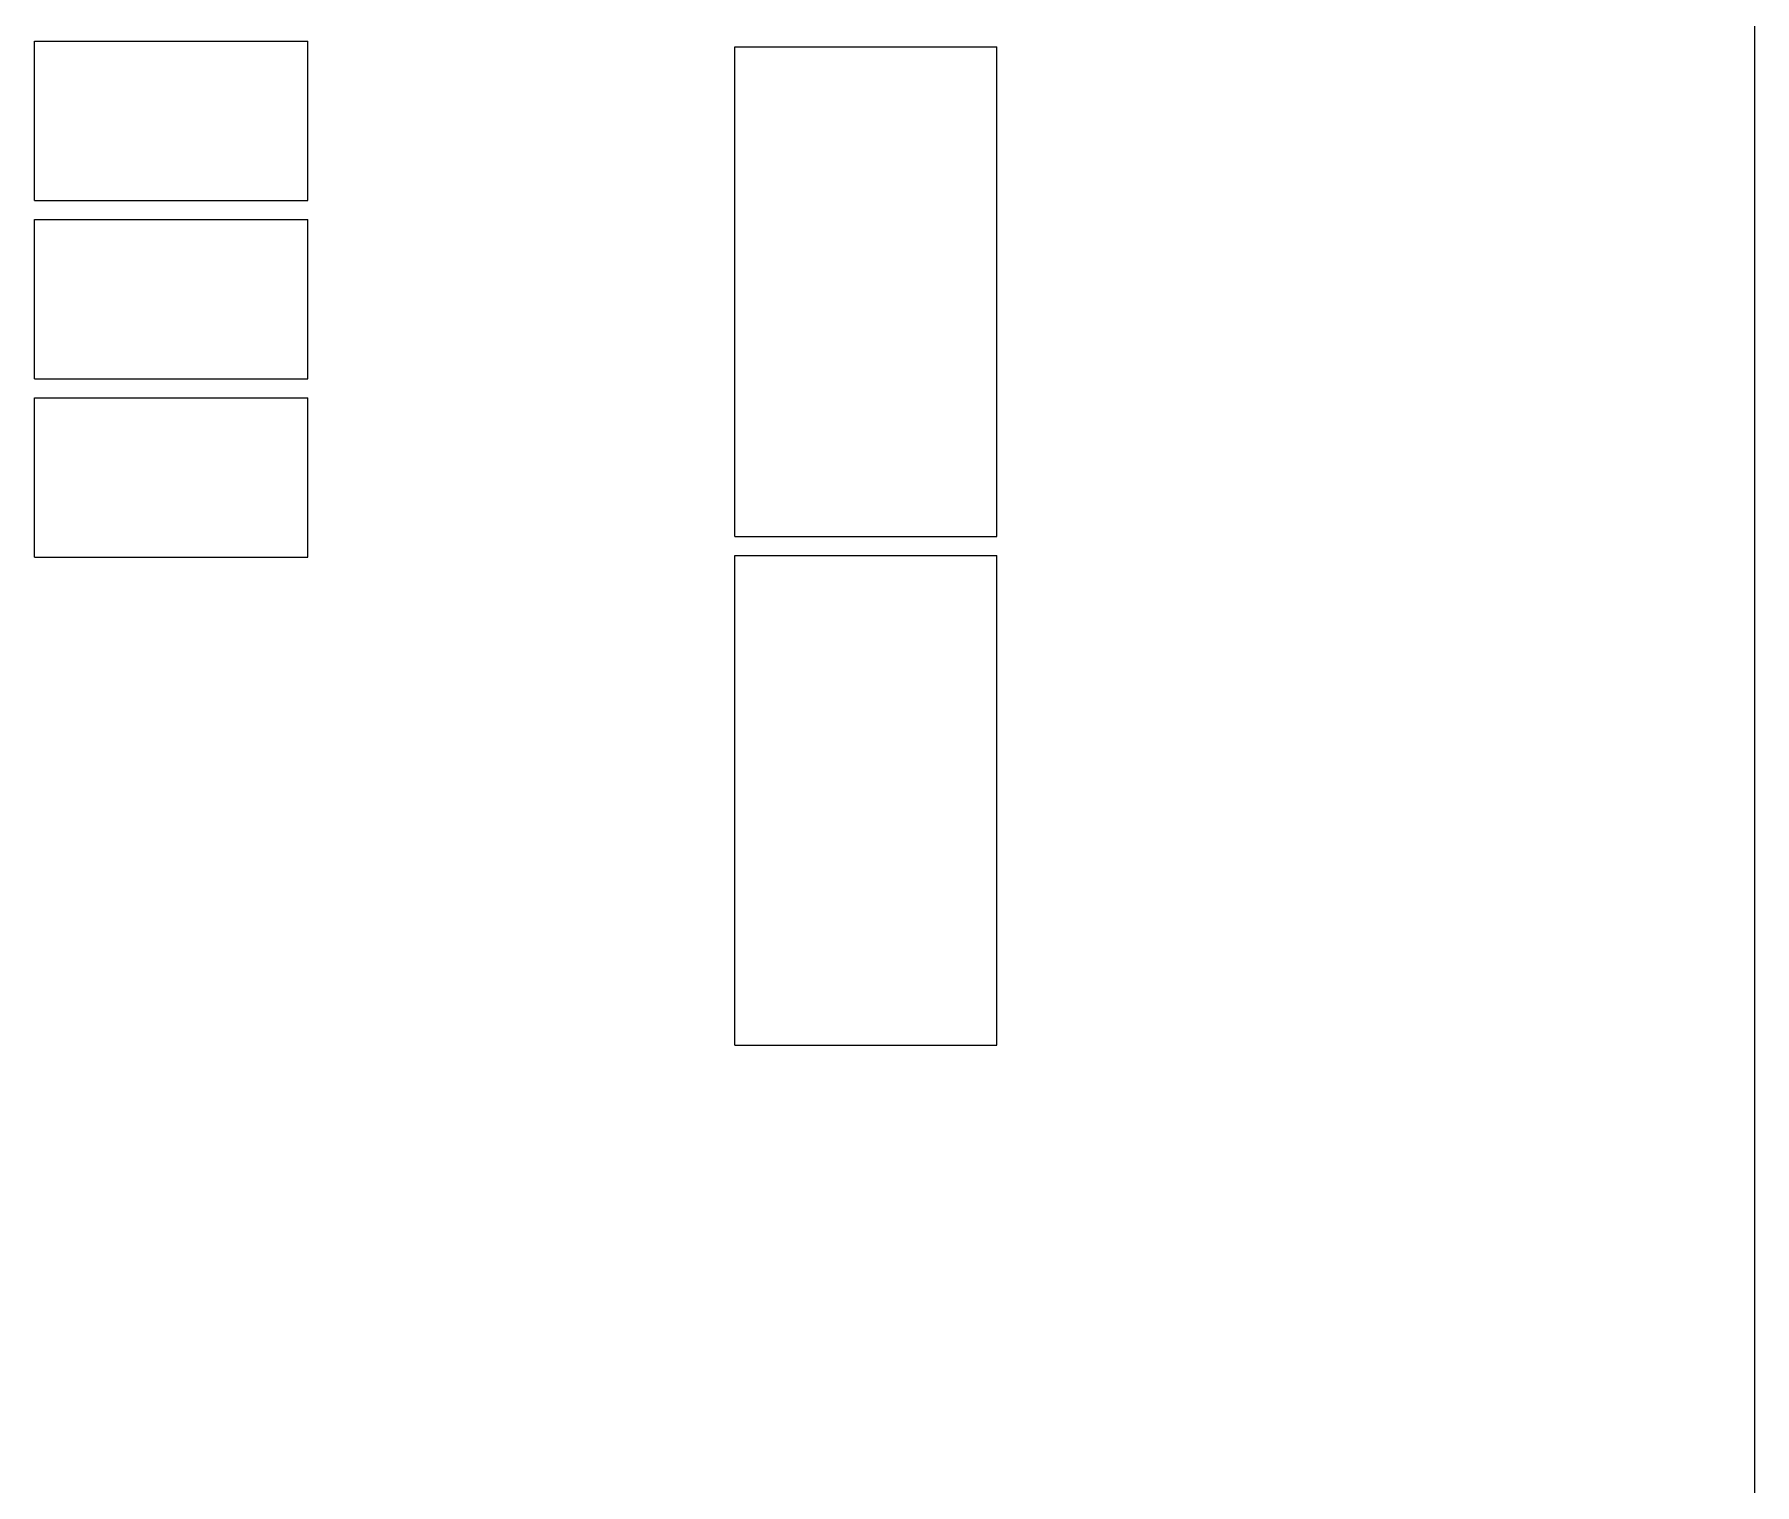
# Model space of a CAD drawing. Header units: metres. Extents: x -45 to 241, y 0 to 388.
# Drawn here: x -45.33 to 0, y 68.42 to 106.62 of the extents above; entities that cross this region are included whole.
import ezdxf

# ---------------------------------------------------------------- set-up
doc = ezdxf.new("R2010")
doc.units = ezdxf.units.M

msp = doc.modelspace()

# ---------------------------------------------------------------- linework, layer by layer
for points in [[(0, 135.422), (0, 132.344), (0, 129.267), (0, 126.189), (0, 123.111), (0, 120.033), (0, 116.956), (0, 113.878), (0, 110.8), (0, 107.722), (0, 104.644), (0, 101.567), (0, 98.489), (0, 95.411), (0, 92.333), (0, 89.256), (0, 86.178), (0, 83.1), (0, 80.022), (0, 76.944), (0, 73.867), (0, 70.789), (0, 67.711)], [(-45.325, 102.25), (-45.325, 102.317), (-45.325, 102.383), (-45.325, 102.45), (-45.325, 102.517), (-45.325, 102.583), (-45.325, 102.65), (-45.325, 102.717), (-45.325, 102.783), (-45.325, 102.85), (-45.325, 102.917), (-45.325, 102.983), (-45.325, 103.05), (-45.325, 103.117), (-45.325, 103.183), (-45.325, 103.25), (-45.325, 103.317), (-45.325, 103.383), (-45.325, 103.45), (-45.325, 103.517), (-45.325, 103.583), (-45.325, 103.65), (-45.325, 103.717), (-45.325, 103.783), (-45.325, 103.85), (-45.325, 103.917), (-45.325, 103.983), (-45.325, 104.05), (-45.325, 104.117), (-45.325, 104.183), (-45.325, 104.25), (-45.325, 104.317), (-45.325, 104.383), (-45.325, 104.45), (-45.325, 104.517), (-45.325, 104.583), (-45.325, 104.65), (-45.325, 104.717), (-45.325, 104.783), (-45.325, 104.85), (-45.325, 104.917), (-45.325, 104.983), (-45.325, 105.05), (-45.325, 105.117), (-45.325, 105.183), (-45.325, 105.25), (-45.325, 105.317), (-45.325, 105.383), (-45.325, 105.45), (-45.325, 105.517), (-45.325, 105.583), (-45.325, 105.65), (-45.325, 105.717), (-45.325, 105.783), (-45.325, 105.85), (-45.325, 105.917), (-45.325, 105.983), (-45.325, 106.05), (-45.325, 106.117), (-45.325, 106.183), (-45.325, 106.25), (-45.325, 106.317), (-45.325, 106.383), (-45.325, 106.45)], [(-45.325, 106.45), (-45.211, 106.45), (-45.096, 106.45), (-44.982, 106.45), (-44.868, 106.45), (-44.753, 106.45), (-44.639, 106.45), (-44.525, 106.45), (-44.411, 106.45), (-44.296, 106.45), (-44.182, 106.45), (-44.068, 106.45), (-43.953, 106.45), (-43.839, 106.45), (-43.725, 106.45), (-43.61, 106.45), (-43.496, 106.45), (-43.382, 106.45), (-43.267, 106.45), (-43.153, 106.45), (-43.039, 106.45), (-42.924, 106.45), (-42.81, 106.45), (-42.696, 106.45), (-42.581, 106.45), (-42.467, 106.45), (-42.353, 106.45), (-42.238, 106.45), (-42.124, 106.45), (-42.01, 106.45), (-41.895, 106.45), (-41.781, 106.45), (-41.667, 106.45), (-41.552, 106.45), (-41.438, 106.45), (-41.324, 106.45), (-41.209, 106.45), (-41.095, 106.45), (-40.981, 106.45), (-40.866, 106.45), (-40.752, 106.45), (-40.638, 106.45), (-40.523, 106.45), (-40.409, 106.45), (-40.295, 106.45), (-40.18, 106.45), (-40.066, 106.45), (-39.952, 106.45), (-39.838, 106.45), (-39.723, 106.45), (-39.609, 106.45), (-39.495, 106.45), (-39.38, 106.45), (-39.266, 106.45), (-39.152, 106.45), (-39.037, 106.45), (-38.923, 106.45), (-38.809, 106.45), (-38.694, 106.45), (-38.58, 106.45), (-38.466, 106.45), (-38.351, 106.45), (-38.237, 106.45), (-38.123, 106.45)], [(-38.123, 102.25), (-38.123, 102.317), (-38.123, 102.383), (-38.123, 102.45), (-38.123, 102.517), (-38.123, 102.583), (-38.123, 102.65), (-38.123, 102.717), (-38.123, 102.783), (-38.123, 102.85), (-38.123, 102.917), (-38.123, 102.983), (-38.123, 103.05), (-38.123, 103.117), (-38.123, 103.183), (-38.123, 103.25), (-38.123, 103.317), (-38.123, 103.383), (-38.123, 103.45), (-38.123, 103.517), (-38.123, 103.583), (-38.123, 103.65), (-38.123, 103.717), (-38.123, 103.783), (-38.123, 103.85), (-38.123, 103.917), (-38.123, 103.983), (-38.123, 104.05), (-38.123, 104.117), (-38.123, 104.183), (-38.123, 104.25), (-38.123, 104.317), (-38.123, 104.383), (-38.123, 104.45), (-38.123, 104.517), (-38.123, 104.583), (-38.123, 104.65), (-38.123, 104.717), (-38.123, 104.783), (-38.123, 104.85), (-38.123, 104.917), (-38.123, 104.983), (-38.123, 105.05), (-38.123, 105.117), (-38.123, 105.183), (-38.123, 105.25), (-38.123, 105.317), (-38.123, 105.383), (-38.123, 105.45), (-38.123, 105.517), (-38.123, 105.583), (-38.123, 105.65), (-38.123, 105.717), (-38.123, 105.783), (-38.123, 105.85), (-38.123, 105.917), (-38.123, 105.983), (-38.123, 106.05), (-38.123, 106.117), (-38.123, 106.183), (-38.123, 106.25), (-38.123, 106.317), (-38.123, 106.383), (-38.123, 106.45)], [(-26.868, 93.4), (-26.868, 93.605), (-26.868, 93.81), (-26.868, 94.014), (-26.868, 94.219), (-26.868, 94.424), (-26.868, 94.629), (-26.868, 94.833), (-26.868, 95.038), (-26.868, 95.243), (-26.868, 95.448), (-26.868, 95.652), (-26.868, 95.857), (-26.868, 96.062), (-26.868, 96.267), (-26.868, 96.471), (-26.868, 96.676), (-26.868, 96.881), (-26.868, 97.086), (-26.868, 97.29), (-26.868, 97.495), (-26.868, 97.7), (-26.868, 97.905), (-26.868, 98.11), (-26.868, 98.314), (-26.868, 98.519), (-26.868, 98.724), (-26.868, 98.929), (-26.868, 99.133), (-26.868, 99.338), (-26.868, 99.543), (-26.868, 99.748), (-26.868, 99.952), (-26.868, 100.157), (-26.868, 100.362), (-26.868, 100.567), (-26.868, 100.771), (-26.868, 100.976), (-26.868, 101.181), (-26.868, 101.386), (-26.868, 101.59), (-26.868, 101.795), (-26.868, 102), (-26.868, 102.205), (-26.868, 102.41), (-26.868, 102.614), (-26.868, 102.819), (-26.868, 103.024), (-26.868, 103.229), (-26.868, 103.433), (-26.868, 103.638), (-26.868, 103.843), (-26.868, 104.048), (-26.868, 104.252), (-26.868, 104.457), (-26.868, 104.662), (-26.868, 104.867), (-26.868, 105.071), (-26.868, 105.276), (-26.868, 105.481), (-26.868, 105.686), (-26.868, 105.89), (-26.868, 106.095), (-26.868, 106.3)], [(-26.868, 106.3), (-26.758, 106.3), (-26.649, 106.3), (-26.539, 106.3), (-26.429, 106.3), (-26.32, 106.3), (-26.21, 106.3), (-26.101, 106.3), (-25.991, 106.3), (-25.881, 106.3), (-25.772, 106.3), (-25.662, 106.3), (-25.553, 106.3), (-25.443, 106.3), (-25.333, 106.3), (-25.224, 106.3), (-25.114, 106.3), (-25.005, 106.3), (-24.895, 106.3), (-24.786, 106.3), (-24.676, 106.3), (-24.566, 106.3), (-24.457, 106.3), (-24.347, 106.3), (-24.238, 106.3), (-24.128, 106.3), (-24.018, 106.3), (-23.909, 106.3), (-23.799, 106.3), (-23.69, 106.3), (-23.58, 106.3), (-23.47, 106.3), (-23.361, 106.3), (-23.251, 106.3), (-23.142, 106.3), (-23.032, 106.3), (-22.923, 106.3), (-22.813, 106.3), (-22.703, 106.3), (-22.594, 106.3), (-22.484, 106.3), (-22.375, 106.3), (-22.265, 106.3), (-22.155, 106.3), (-22.046, 106.3), (-21.936, 106.3), (-21.827, 106.3), (-21.717, 106.3), (-21.607, 106.3), (-21.498, 106.3), (-21.388, 106.3), (-21.279, 106.3), (-21.169, 106.3), (-21.06, 106.3), (-20.95, 106.3), (-20.84, 106.3), (-20.731, 106.3), (-20.621, 106.3), (-20.512, 106.3), (-20.402, 106.3), (-20.292, 106.3), (-20.183, 106.3), (-20.073, 106.3), (-19.964, 106.3)], [(-19.964, 93.4), (-19.964, 93.605), (-19.964, 93.81), (-19.964, 94.014), (-19.964, 94.219), (-19.964, 94.424), (-19.964, 94.629), (-19.964, 94.833), (-19.964, 95.038), (-19.964, 95.243), (-19.964, 95.448), (-19.964, 95.652), (-19.964, 95.857), (-19.964, 96.062), (-19.964, 96.267), (-19.964, 96.471), (-19.964, 96.676), (-19.964, 96.881), (-19.964, 97.086), (-19.964, 97.29), (-19.964, 97.495), (-19.964, 97.7), (-19.964, 97.905), (-19.964, 98.11), (-19.964, 98.314), (-19.964, 98.519), (-19.964, 98.724), (-19.964, 98.929), (-19.964, 99.133), (-19.964, 99.338), (-19.964, 99.543), (-19.964, 99.748), (-19.964, 99.952), (-19.964, 100.157), (-19.964, 100.362), (-19.964, 100.567), (-19.964, 100.771), (-19.964, 100.976), (-19.964, 101.181), (-19.964, 101.386), (-19.964, 101.59), (-19.964, 101.795), (-19.964, 102), (-19.964, 102.205), (-19.964, 102.41), (-19.964, 102.614), (-19.964, 102.819), (-19.964, 103.024), (-19.964, 103.229), (-19.964, 103.433), (-19.964, 103.638), (-19.964, 103.843), (-19.964, 104.048), (-19.964, 104.252), (-19.964, 104.457), (-19.964, 104.662), (-19.964, 104.867), (-19.964, 105.071), (-19.964, 105.276), (-19.964, 105.481), (-19.964, 105.686), (-19.964, 105.89), (-19.964, 106.095), (-19.964, 106.3)], [(-45.325, 102.25), (-45.211, 102.25), (-45.096, 102.25), (-44.982, 102.25), (-44.868, 102.25), (-44.753, 102.25), (-44.639, 102.25), (-44.525, 102.25), (-44.411, 102.25), (-44.296, 102.25), (-44.182, 102.25), (-44.068, 102.25), (-43.953, 102.25), (-43.839, 102.25), (-43.725, 102.25), (-43.61, 102.25), (-43.496, 102.25), (-43.382, 102.25), (-43.267, 102.25), (-43.153, 102.25), (-43.039, 102.25), (-42.924, 102.25), (-42.81, 102.25), (-42.696, 102.25), (-42.581, 102.25), (-42.467, 102.25), (-42.353, 102.25), (-42.238, 102.25), (-42.124, 102.25), (-42.01, 102.25), (-41.895, 102.25), (-41.781, 102.25), (-41.667, 102.25), (-41.552, 102.25), (-41.438, 102.25), (-41.324, 102.25), (-41.209, 102.25), (-41.095, 102.25), (-40.981, 102.25), (-40.866, 102.25), (-40.752, 102.25), (-40.638, 102.25), (-40.523, 102.25), (-40.409, 102.25), (-40.295, 102.25), (-40.18, 102.25), (-40.066, 102.25), (-39.952, 102.25), (-39.838, 102.25), (-39.723, 102.25), (-39.609, 102.25), (-39.495, 102.25), (-39.38, 102.25), (-39.266, 102.25), (-39.152, 102.25), (-39.037, 102.25), (-38.923, 102.25), (-38.809, 102.25), (-38.694, 102.25), (-38.58, 102.25), (-38.466, 102.25), (-38.351, 102.25), (-38.237, 102.25), (-38.123, 102.25)], [(-45.325, 97.55), (-45.325, 97.617), (-45.325, 97.683), (-45.325, 97.75), (-45.325, 97.817), (-45.325, 97.883), (-45.325, 97.95), (-45.325, 98.017), (-45.325, 98.083), (-45.325, 98.15), (-45.325, 98.217), (-45.325, 98.283), (-45.325, 98.35), (-45.325, 98.417), (-45.325, 98.483), (-45.325, 98.55), (-45.325, 98.617), (-45.325, 98.683), (-45.325, 98.75), (-45.325, 98.817), (-45.325, 98.883), (-45.325, 98.95), (-45.325, 99.017), (-45.325, 99.083), (-45.325, 99.15), (-45.325, 99.217), (-45.325, 99.283), (-45.325, 99.35), (-45.325, 99.417), (-45.325, 99.483), (-45.325, 99.55), (-45.325, 99.617), (-45.325, 99.683), (-45.325, 99.75), (-45.325, 99.817), (-45.325, 99.883), (-45.325, 99.95), (-45.325, 100.017), (-45.325, 100.083), (-45.325, 100.15), (-45.325, 100.217), (-45.325, 100.283), (-45.325, 100.35), (-45.325, 100.417), (-45.325, 100.483), (-45.325, 100.55), (-45.325, 100.617), (-45.325, 100.683), (-45.325, 100.75), (-45.325, 100.817), (-45.325, 100.883), (-45.325, 100.95), (-45.325, 101.017), (-45.325, 101.083), (-45.325, 101.15), (-45.325, 101.217), (-45.325, 101.283), (-45.325, 101.35), (-45.325, 101.417), (-45.325, 101.483), (-45.325, 101.55), (-45.325, 101.617), (-45.325, 101.683), (-45.325, 101.75)], [(-45.325, 101.75), (-45.211, 101.75), (-45.096, 101.75), (-44.982, 101.75), (-44.868, 101.75), (-44.753, 101.75), (-44.639, 101.75), (-44.525, 101.75), (-44.411, 101.75), (-44.296, 101.75), (-44.182, 101.75), (-44.068, 101.75), (-43.953, 101.75), (-43.839, 101.75), (-43.725, 101.75), (-43.61, 101.75), (-43.496, 101.75), (-43.382, 101.75), (-43.267, 101.75), (-43.153, 101.75), (-43.039, 101.75), (-42.924, 101.75), (-42.81, 101.75), (-42.696, 101.75), (-42.581, 101.75), (-42.467, 101.75), (-42.353, 101.75), (-42.238, 101.75), (-42.124, 101.75), (-42.01, 101.75), (-41.895, 101.75), (-41.781, 101.75), (-41.667, 101.75), (-41.552, 101.75), (-41.438, 101.75), (-41.324, 101.75), (-41.209, 101.75), (-41.095, 101.75), (-40.981, 101.75), (-40.866, 101.75), (-40.752, 101.75), (-40.638, 101.75), (-40.523, 101.75), (-40.409, 101.75), (-40.295, 101.75), (-40.18, 101.75), (-40.066, 101.75), (-39.952, 101.75), (-39.838, 101.75), (-39.723, 101.75), (-39.609, 101.75), (-39.495, 101.75), (-39.38, 101.75), (-39.266, 101.75), (-39.152, 101.75), (-39.037, 101.75), (-38.923, 101.75), (-38.809, 101.75), (-38.694, 101.75), (-38.58, 101.75), (-38.466, 101.75), (-38.351, 101.75), (-38.237, 101.75), (-38.123, 101.75)], [(-38.123, 97.55), (-38.123, 97.617), (-38.123, 97.683), (-38.123, 97.75), (-38.123, 97.817), (-38.123, 97.883), (-38.123, 97.95), (-38.123, 98.017), (-38.123, 98.083), (-38.123, 98.15), (-38.123, 98.217), (-38.123, 98.283), (-38.123, 98.35), (-38.123, 98.417), (-38.123, 98.483), (-38.123, 98.55), (-38.123, 98.617), (-38.123, 98.683), (-38.123, 98.75), (-38.123, 98.817), (-38.123, 98.883), (-38.123, 98.95), (-38.123, 99.017), (-38.123, 99.083), (-38.123, 99.15), (-38.123, 99.217), (-38.123, 99.283), (-38.123, 99.35), (-38.123, 99.417), (-38.123, 99.483), (-38.123, 99.55), (-38.123, 99.617), (-38.123, 99.683), (-38.123, 99.75), (-38.123, 99.817), (-38.123, 99.883), (-38.123, 99.95), (-38.123, 100.017), (-38.123, 100.083), (-38.123, 100.15), (-38.123, 100.217), (-38.123, 100.283), (-38.123, 100.35), (-38.123, 100.417), (-38.123, 100.483), (-38.123, 100.55), (-38.123, 100.617), (-38.123, 100.683), (-38.123, 100.75), (-38.123, 100.817), (-38.123, 100.883), (-38.123, 100.95), (-38.123, 101.017), (-38.123, 101.083), (-38.123, 101.15), (-38.123, 101.217), (-38.123, 101.283), (-38.123, 101.35), (-38.123, 101.417), (-38.123, 101.483), (-38.123, 101.55), (-38.123, 101.617), (-38.123, 101.683), (-38.123, 101.75)], [(-45.325, 97.55), (-45.211, 97.55), (-45.096, 97.55), (-44.982, 97.55), (-44.868, 97.55), (-44.753, 97.55), (-44.639, 97.55), (-44.525, 97.55), (-44.411, 97.55), (-44.296, 97.55), (-44.182, 97.55), (-44.068, 97.55), (-43.953, 97.55), (-43.839, 97.55), (-43.725, 97.55), (-43.61, 97.55), (-43.496, 97.55), (-43.382, 97.55), (-43.267, 97.55), (-43.153, 97.55), (-43.039, 97.55), (-42.924, 97.55), (-42.81, 97.55), (-42.696, 97.55), (-42.581, 97.55), (-42.467, 97.55), (-42.353, 97.55), (-42.238, 97.55), (-42.124, 97.55), (-42.01, 97.55), (-41.895, 97.55), (-41.781, 97.55), (-41.667, 97.55), (-41.552, 97.55), (-41.438, 97.55), (-41.324, 97.55), (-41.209, 97.55), (-41.095, 97.55), (-40.981, 97.55), (-40.866, 97.55), (-40.752, 97.55), (-40.638, 97.55), (-40.523, 97.55), (-40.409, 97.55), (-40.295, 97.55), (-40.18, 97.55), (-40.066, 97.55), (-39.952, 97.55), (-39.838, 97.55), (-39.723, 97.55), (-39.609, 97.55), (-39.495, 97.55), (-39.38, 97.55), (-39.266, 97.55), (-39.152, 97.55), (-39.037, 97.55), (-38.923, 97.55), (-38.809, 97.55), (-38.694, 97.55), (-38.58, 97.55), (-38.466, 97.55), (-38.351, 97.55), (-38.237, 97.55), (-38.123, 97.55)], [(-45.325, 92.85), (-45.325, 92.917), (-45.325, 92.983), (-45.325, 93.05), (-45.325, 93.117), (-45.325, 93.183), (-45.325, 93.25), (-45.325, 93.317), (-45.325, 93.383), (-45.325, 93.45), (-45.325, 93.517), (-45.325, 93.583), (-45.325, 93.65), (-45.325, 93.717), (-45.325, 93.783), (-45.325, 93.85), (-45.325, 93.917), (-45.325, 93.983), (-45.325, 94.05), (-45.325, 94.117), (-45.325, 94.183), (-45.325, 94.25), (-45.325, 94.317), (-45.325, 94.383), (-45.325, 94.45), (-45.325, 94.517), (-45.325, 94.583), (-45.325, 94.65), (-45.325, 94.717), (-45.325, 94.783), (-45.325, 94.85), (-45.325, 94.917), (-45.325, 94.983), (-45.325, 95.05), (-45.325, 95.117), (-45.325, 95.183), (-45.325, 95.25), (-45.325, 95.317), (-45.325, 95.383), (-45.325, 95.45), (-45.325, 95.517), (-45.325, 95.583), (-45.325, 95.65), (-45.325, 95.717), (-45.325, 95.783), (-45.325, 95.85), (-45.325, 95.917), (-45.325, 95.983), (-45.325, 96.05), (-45.325, 96.117), (-45.325, 96.183), (-45.325, 96.25), (-45.325, 96.317), (-45.325, 96.383), (-45.325, 96.45), (-45.325, 96.517), (-45.325, 96.583), (-45.325, 96.65), (-45.325, 96.717), (-45.325, 96.783), (-45.325, 96.85), (-45.325, 96.917), (-45.325, 96.983), (-45.325, 97.05)], [(-45.325, 97.05), (-45.211, 97.05), (-45.096, 97.05), (-44.982, 97.05), (-44.868, 97.05), (-44.753, 97.05), (-44.639, 97.05), (-44.525, 97.05), (-44.411, 97.05), (-44.296, 97.05), (-44.182, 97.05), (-44.068, 97.05), (-43.953, 97.05), (-43.839, 97.05), (-43.725, 97.05), (-43.61, 97.05), (-43.496, 97.05), (-43.382, 97.05), (-43.267, 97.05), (-43.153, 97.05), (-43.039, 97.05), (-42.924, 97.05), (-42.81, 97.05), (-42.696, 97.05), (-42.581, 97.05), (-42.467, 97.05), (-42.353, 97.05), (-42.238, 97.05), (-42.124, 97.05), (-42.01, 97.05), (-41.895, 97.05), (-41.781, 97.05), (-41.667, 97.05), (-41.552, 97.05), (-41.438, 97.05), (-41.324, 97.05), (-41.209, 97.05), (-41.095, 97.05), (-40.981, 97.05), (-40.866, 97.05), (-40.752, 97.05), (-40.638, 97.05), (-40.523, 97.05), (-40.409, 97.05), (-40.295, 97.05), (-40.18, 97.05), (-40.066, 97.05), (-39.952, 97.05), (-39.838, 97.05), (-39.723, 97.05), (-39.609, 97.05), (-39.495, 97.05), (-39.38, 97.05), (-39.266, 97.05), (-39.152, 97.05), (-39.037, 97.05), (-38.923, 97.05), (-38.809, 97.05), (-38.694, 97.05), (-38.58, 97.05), (-38.466, 97.05), (-38.351, 97.05), (-38.237, 97.05), (-38.123, 97.05)], [(-38.123, 92.85), (-38.123, 92.917), (-38.123, 92.983), (-38.123, 93.05), (-38.123, 93.117), (-38.123, 93.183), (-38.123, 93.25), (-38.123, 93.317), (-38.123, 93.383), (-38.123, 93.45), (-38.123, 93.517), (-38.123, 93.583), (-38.123, 93.65), (-38.123, 93.717), (-38.123, 93.783), (-38.123, 93.85), (-38.123, 93.917), (-38.123, 93.983), (-38.123, 94.05), (-38.123, 94.117), (-38.123, 94.183), (-38.123, 94.25), (-38.123, 94.317), (-38.123, 94.383), (-38.123, 94.45), (-38.123, 94.517), (-38.123, 94.583), (-38.123, 94.65), (-38.123, 94.717), (-38.123, 94.783), (-38.123, 94.85), (-38.123, 94.917), (-38.123, 94.983), (-38.123, 95.05), (-38.123, 95.117), (-38.123, 95.183), (-38.123, 95.25), (-38.123, 95.317), (-38.123, 95.383), (-38.123, 95.45), (-38.123, 95.517), (-38.123, 95.583), (-38.123, 95.65), (-38.123, 95.717), (-38.123, 95.783), (-38.123, 95.85), (-38.123, 95.917), (-38.123, 95.983), (-38.123, 96.05), (-38.123, 96.117), (-38.123, 96.183), (-38.123, 96.25), (-38.123, 96.317), (-38.123, 96.383), (-38.123, 96.45), (-38.123, 96.517), (-38.123, 96.583), (-38.123, 96.65), (-38.123, 96.717), (-38.123, 96.783), (-38.123, 96.85), (-38.123, 96.917), (-38.123, 96.983), (-38.123, 97.05)], [(-26.868, 93.4), (-26.758, 93.4), (-26.649, 93.4), (-26.539, 93.4), (-26.429, 93.4), (-26.32, 93.4), (-26.21, 93.4), (-26.101, 93.4), (-25.991, 93.4), (-25.881, 93.4), (-25.772, 93.4), (-25.662, 93.4), (-25.553, 93.4), (-25.443, 93.4), (-25.333, 93.4), (-25.224, 93.4), (-25.114, 93.4), (-25.005, 93.4), (-24.895, 93.4), (-24.786, 93.4), (-24.676, 93.4), (-24.566, 93.4), (-24.457, 93.4), (-24.347, 93.4), (-24.238, 93.4), (-24.128, 93.4), (-24.018, 93.4), (-23.909, 93.4), (-23.799, 93.4), (-23.69, 93.4), (-23.58, 93.4), (-23.47, 93.4), (-23.361, 93.4), (-23.251, 93.4), (-23.142, 93.4), (-23.032, 93.4), (-22.923, 93.4), (-22.813, 93.4), (-22.703, 93.4), (-22.594, 93.4), (-22.484, 93.4), (-22.375, 93.4), (-22.265, 93.4), (-22.155, 93.4), (-22.046, 93.4), (-21.936, 93.4), (-21.827, 93.4), (-21.717, 93.4), (-21.607, 93.4), (-21.498, 93.4), (-21.388, 93.4), (-21.279, 93.4), (-21.169, 93.4), (-21.06, 93.4), (-20.95, 93.4), (-20.84, 93.4), (-20.731, 93.4), (-20.621, 93.4), (-20.512, 93.4), (-20.402, 93.4), (-20.292, 93.4), (-20.183, 93.4), (-20.073, 93.4), (-19.964, 93.4)], [(-45.325, 92.85), (-45.211, 92.85), (-45.096, 92.85), (-44.982, 92.85), (-44.868, 92.85), (-44.753, 92.85), (-44.639, 92.85), (-44.525, 92.85), (-44.411, 92.85), (-44.296, 92.85), (-44.182, 92.85), (-44.068, 92.85), (-43.953, 92.85), (-43.839, 92.85), (-43.725, 92.85), (-43.61, 92.85), (-43.496, 92.85), (-43.382, 92.85), (-43.267, 92.85), (-43.153, 92.85), (-43.039, 92.85), (-42.924, 92.85), (-42.81, 92.85), (-42.696, 92.85), (-42.581, 92.85), (-42.467, 92.85), (-42.353, 92.85), (-42.238, 92.85), (-42.124, 92.85), (-42.01, 92.85), (-41.895, 92.85), (-41.781, 92.85), (-41.667, 92.85), (-41.552, 92.85), (-41.438, 92.85), (-41.324, 92.85), (-41.209, 92.85), (-41.095, 92.85), (-40.981, 92.85), (-40.866, 92.85), (-40.752, 92.85), (-40.638, 92.85), (-40.523, 92.85), (-40.409, 92.85), (-40.295, 92.85), (-40.18, 92.85), (-40.066, 92.85), (-39.952, 92.85), (-39.838, 92.85), (-39.723, 92.85), (-39.609, 92.85), (-39.495, 92.85), (-39.38, 92.85), (-39.266, 92.85), (-39.152, 92.85), (-39.037, 92.85), (-38.923, 92.85), (-38.809, 92.85), (-38.694, 92.85), (-38.58, 92.85), (-38.466, 92.85), (-38.351, 92.85), (-38.237, 92.85), (-38.123, 92.85)], [(-26.868, 80), (-26.868, 80.205), (-26.868, 80.41), (-26.868, 80.614), (-26.868, 80.819), (-26.868, 81.024), (-26.868, 81.229), (-26.868, 81.433), (-26.868, 81.638), (-26.868, 81.843), (-26.868, 82.048), (-26.868, 82.252), (-26.868, 82.457), (-26.868, 82.662), (-26.868, 82.867), (-26.868, 83.071), (-26.868, 83.276), (-26.868, 83.481), (-26.868, 83.686), (-26.868, 83.89), (-26.868, 84.095), (-26.868, 84.3), (-26.868, 84.505), (-26.868, 84.71), (-26.868, 84.914), (-26.868, 85.119), (-26.868, 85.324), (-26.868, 85.529), (-26.868, 85.733), (-26.868, 85.938), (-26.868, 86.143), (-26.868, 86.348), (-26.868, 86.552), (-26.868, 86.757), (-26.868, 86.962), (-26.868, 87.167), (-26.868, 87.371), (-26.868, 87.576), (-26.868, 87.781), (-26.868, 87.986), (-26.868, 88.19), (-26.868, 88.395), (-26.868, 88.6), (-26.868, 88.805), (-26.868, 89.01), (-26.868, 89.214), (-26.868, 89.419), (-26.868, 89.624), (-26.868, 89.829), (-26.868, 90.033), (-26.868, 90.238), (-26.868, 90.443), (-26.868, 90.648), (-26.868, 90.852), (-26.868, 91.057), (-26.868, 91.262), (-26.868, 91.467), (-26.868, 91.671), (-26.868, 91.876), (-26.868, 92.081), (-26.868, 92.286), (-26.868, 92.49), (-26.868, 92.695), (-26.868, 92.9)], [(-26.868, 92.9), (-26.758, 92.9), (-26.649, 92.9), (-26.539, 92.9), (-26.429, 92.9), (-26.32, 92.9), (-26.21, 92.9), (-26.101, 92.9), (-25.991, 92.9), (-25.881, 92.9), (-25.772, 92.9), (-25.662, 92.9), (-25.553, 92.9), (-25.443, 92.9), (-25.333, 92.9), (-25.224, 92.9), (-25.114, 92.9), (-25.005, 92.9), (-24.895, 92.9), (-24.786, 92.9), (-24.676, 92.9), (-24.566, 92.9), (-24.457, 92.9), (-24.347, 92.9), (-24.238, 92.9), (-24.128, 92.9), (-24.018, 92.9), (-23.909, 92.9), (-23.799, 92.9), (-23.69, 92.9), (-23.58, 92.9), (-23.47, 92.9), (-23.361, 92.9), (-23.251, 92.9), (-23.142, 92.9), (-23.032, 92.9), (-22.923, 92.9), (-22.813, 92.9), (-22.703, 92.9), (-22.594, 92.9), (-22.484, 92.9), (-22.375, 92.9), (-22.265, 92.9), (-22.155, 92.9), (-22.046, 92.9), (-21.936, 92.9), (-21.827, 92.9), (-21.717, 92.9), (-21.607, 92.9), (-21.498, 92.9), (-21.388, 92.9), (-21.279, 92.9), (-21.169, 92.9), (-21.06, 92.9), (-20.95, 92.9), (-20.84, 92.9), (-20.731, 92.9), (-20.621, 92.9), (-20.512, 92.9), (-20.402, 92.9), (-20.292, 92.9), (-20.183, 92.9), (-20.073, 92.9), (-19.964, 92.9)], [(-19.964, 80), (-19.964, 80.205), (-19.964, 80.41), (-19.964, 80.614), (-19.964, 80.819), (-19.964, 81.024), (-19.964, 81.229), (-19.964, 81.433), (-19.964, 81.638), (-19.964, 81.843), (-19.964, 82.048), (-19.964, 82.252), (-19.964, 82.457), (-19.964, 82.662), (-19.964, 82.867), (-19.964, 83.071), (-19.964, 83.276), (-19.964, 83.481), (-19.964, 83.686), (-19.964, 83.89), (-19.964, 84.095), (-19.964, 84.3), (-19.964, 84.505), (-19.964, 84.71), (-19.964, 84.914), (-19.964, 85.119), (-19.964, 85.324), (-19.964, 85.529), (-19.964, 85.733), (-19.964, 85.938), (-19.964, 86.143), (-19.964, 86.348), (-19.964, 86.552), (-19.964, 86.757), (-19.964, 86.962), (-19.964, 87.167), (-19.964, 87.371), (-19.964, 87.576), (-19.964, 87.781), (-19.964, 87.986), (-19.964, 88.19), (-19.964, 88.395), (-19.964, 88.6), (-19.964, 88.805), (-19.964, 89.01), (-19.964, 89.214), (-19.964, 89.419), (-19.964, 89.624), (-19.964, 89.829), (-19.964, 90.033), (-19.964, 90.238), (-19.964, 90.443), (-19.964, 90.648), (-19.964, 90.852), (-19.964, 91.057), (-19.964, 91.262), (-19.964, 91.467), (-19.964, 91.671), (-19.964, 91.876), (-19.964, 92.081), (-19.964, 92.286), (-19.964, 92.49), (-19.964, 92.695), (-19.964, 92.9)], [(-26.868, 80), (-26.758, 80), (-26.649, 80), (-26.539, 80), (-26.429, 80), (-26.32, 80), (-26.21, 80), (-26.101, 80), (-25.991, 80), (-25.881, 80), (-25.772, 80), (-25.662, 80), (-25.553, 80), (-25.443, 80), (-25.333, 80), (-25.224, 80), (-25.114, 80), (-25.005, 80), (-24.895, 80), (-24.786, 80), (-24.676, 80), (-24.566, 80), (-24.457, 80), (-24.347, 80), (-24.238, 80), (-24.128, 80), (-24.018, 80), (-23.909, 80), (-23.799, 80), (-23.69, 80), (-23.58, 80), (-23.47, 80), (-23.361, 80), (-23.251, 80), (-23.142, 80), (-23.032, 80), (-22.923, 80), (-22.813, 80), (-22.703, 80), (-22.594, 80), (-22.484, 80), (-22.375, 80), (-22.265, 80), (-22.155, 80), (-22.046, 80), (-21.936, 80), (-21.827, 80), (-21.717, 80), (-21.607, 80), (-21.498, 80), (-21.388, 80), (-21.279, 80), (-21.169, 80), (-21.06, 80), (-20.95, 80), (-20.84, 80), (-20.731, 80), (-20.621, 80), (-20.512, 80), (-20.402, 80), (-20.292, 80), (-20.183, 80), (-20.073, 80), (-19.964, 80)]]:
    msp.add_lwpolyline(points)

doc.saveas('drawing.dxf')
